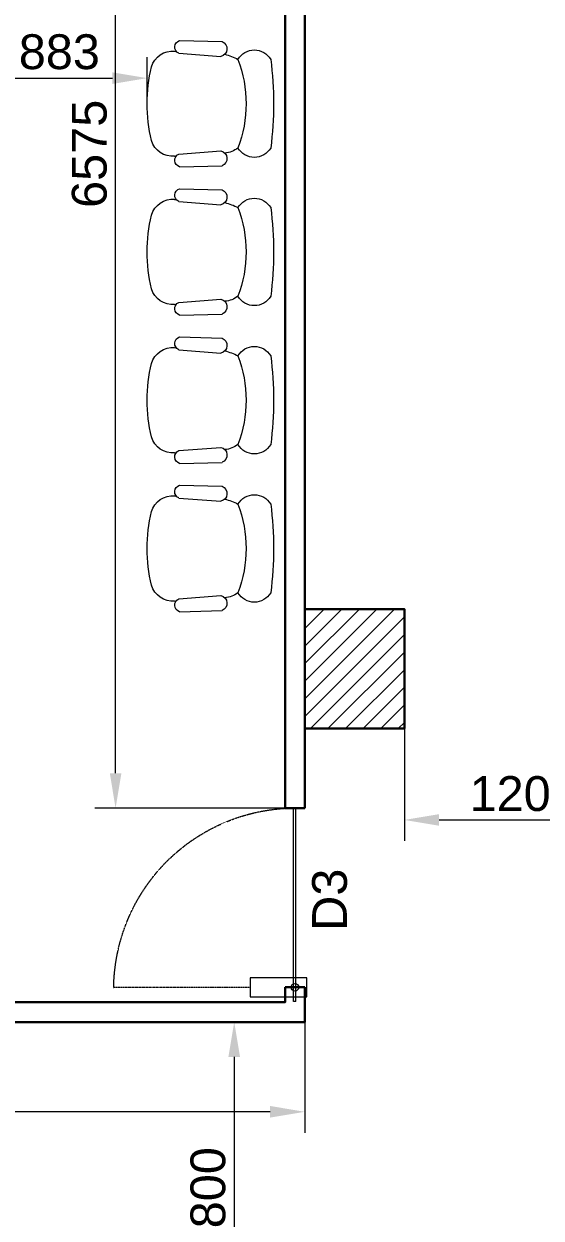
# Model space of a CAD drawing. Header units: millimetres. Extents: x 131588 to 171225, y -200198 to -177978.
# Drawn here: x 137912 to 140513, y -188978 to -182978 of the extents above; entities that cross this region are included whole.
import ezdxf

# ---------------------------------------------------------------- set-up
doc = ezdxf.new("R2010")
doc.units = ezdxf.units.MM
doc.header["$MEASUREMENT"] = 0
doc.linetypes.add('DASHED2', pattern=[0.375, 0.25, -0.125])
for name, color, linetype, lineweight in [('DIMENSION', 84, 'Continuous', 15), ('DIMLINE', 10, 'Continuous', 18), ('Furniture', 235, 'Continuous', 0), ('GLASS', 145, 'Continuous', 5), ('MAIN', 3, 'Continuous', 30), ('SEC', 253, 'Continuous', 15), ('TEXT-1', 7, 'Continuous', 20)]:
    doc.layers.add(name, color=color, linetype=linetype, lineweight=lineweight)
doc.styles.get("Standard").update_dxf_attribs({"font": ''})
doc.styles.get('Standard').set_extended_font_data('Arial')
doc.dimstyles.new('DIM-50', dxfattribs={"dimscale": 50, "dimtxt": 2.5, "dimasz": 2.5, "dimexe": 1.5, "dimexo": 0.05, "dimgap": 0.6, "dimtad": 1, "dimzin": 9, "dimdsep": 46, "dimtxsty": 'Standard', "dimcen": 0, "dimclrd": 32, "dimclre": 32, "dimadec": 0, "dimazin": 0, "dimtp": 0.1, "dimtm": 0.1, "dimtfac": 0.71, "dimtofl": 0, "dimtmove": 1, "dimatfit": 3, "dimfxl": 1, "dimtolj": 1, "dimtzin": 7, "dimlwd": -1, "dimlwe": -1, "dimarcsym": 1})
doc.dimstyles.new('DIM-50$0', dxfattribs={"dimscale": 50, "dimtxt": 2.5, "dimasz": 2.5, "dimexe": 1.5, "dimexo": 0.05, "dimgap": 0.6, "dimtad": 1, "dimzin": 9, "dimdsep": 46, "dimtxsty": 'Standard', "dimcen": 0, "dimclrd": 32, "dimclre": 32, "dimadec": 0, "dimazin": 0, "dimtp": 0.1, "dimtm": 0.1, "dimtfac": 0.71, "dimtofl": 0, "dimtmove": 1, "dimatfit": 3, "dimfxl": 1, "dimtolj": 1, "dimtzin": 7, "dimlwd": -1, "dimlwe": -1, "dimarcsym": 1})

# ---------------------------------------------------------------- blocks, each defined once
blk = doc.blocks.new('gd1')
at = {"layer": 'GLASS', "color": 4, "linetype": 'DASHED2', "ltscale": 0.001}
blk.add_line((345380.4, -498507.9), (345380.4, -497801.8), dxfattribs=at)
at = {"layer": 'GLASS'}
for p, q in [((345331.4, -498507.9), (345429.4, -498507.9)), ((345331.4, -498801.8), (345331.4, -498507.9)), ((345429.4, -498507.9), (345429.4, -498801.8)), ((345429.4, -498801.8), (345331.4, -498801.8))]:
    blk.add_line(p, q, dxfattribs=at)
at = {"layer": 'GLASS', "color": 4}
for p, q in [((344453.9, -498744), (344453.9, -498702.2)), ((345453.9, -498732), (344453.9, -498732)), ((345453.9, -498744), (345453.9, -498732.3)), ((345453.9, -498744), (344453.9, -498744))]:
    blk.add_line(p, q, dxfattribs=at)
at = {"layer": 'GLASS', "color": 4, "linetype": 'DASHED2'}
blk.add_ellipse((345430.5, -498780.7), major_axis=(-687, 717.8), ratio=0.969274, start_param=-0.727797, end_param=0.74268, dxfattribs=at)
at = {"layer": 'GLASS', "extrusion": (8.38188e-23, -2.79396e-23, -1)}
blk.add_ellipse((345379.9, -498739.7), major_axis=(-13.9, 13.9), ratio=1, start_param=6.283185307179586, end_param=12.56637061435917, dxfattribs=at)
blk = doc.blocks.new('*D611')
at = {"layer": 'Defpoints', "color": 0, "ltscale": 100, "transparency": 16777216}
for p in [(139825.6, -186518.1), (141025.6, -186518.1), (141025.6, -186977.3)]:
    blk.add_point(p, dxfattribs=at)
at = {"layer": 'DIMLINE', "color": 32, "linetype": 'ByBlock', "ltscale": 100, "transparency": 16777216}
for p, q in [((139825.6, -186521.6), (139825.6, -187082.3)), ((141025.6, -186521.6), (141025.6, -187082.3)), ((140000.6, -186977.3), (140850.6, -186977.3))]:
    blk.add_line(p, q, dxfattribs=at)
at = {"layer": 'DIMLINE', "color": 32, "ltscale": 100, "transparency": 16777216}
for points in [[(140000.6, -186948.2), (140000.6, -187006.5), (139825.6, -186977.3)], [(140850.6, -186948.2), (140850.6, -187006.5), (141025.6, -186977.3)]]:
    blk.add_solid(points, dxfattribs=at)
at = {"layer": 'DIMLINE', "color": 0, "ltscale": 100, "transparency": 16777216, "insert": (140425.6, -186846), "char_height": 175, "attachment_point": 5}
blk.add_mtext('\\A1;1200', dxfattribs=at)
blk = doc.blocks.new('*D664')
at = {"layer": 'Defpoints', "color": 0, "ltscale": 100, "transparency": 16777216}
for p in [(138373.7, -180343.1), (139225.6, -180343.1), (139225.6, -186918.1)]:
    blk.add_point(p, dxfattribs=at)
at = {"layer": 'DIMLINE', "color": 32, "linetype": 'ByBlock', "ltscale": 100, "transparency": 16777216}
for p, q in [((139222.1, -180343.1), (138268.7, -180343.1)), ((138373.7, -186743.1), (138373.7, -180518.1)), ((139222.1, -186918.1), (138268.7, -186918.1))]:
    blk.add_line(p, q, dxfattribs=at)
at = {"layer": 'DIMLINE', "color": 32, "ltscale": 100, "transparency": 16777216}
for points in [[(138344.6, -180518.1), (138402.9, -180518.1), (138373.7, -180343.1)], [(138344.6, -186743.1), (138402.9, -186743.1), (138373.7, -186918.1)]]:
    blk.add_solid(points, dxfattribs=at)
at = {"layer": 'DIMLINE', "color": 0, "ltscale": 100, "transparency": 16777216, "insert": (138242.4, -183630.6), "char_height": 175, "attachment_point": 5, "rotation": 90}
blk.add_mtext('\\A1;6575', dxfattribs=at)
blk = doc.blocks.new('*D665')
at = {"layer": 'Defpoints', "color": 0, "ltscale": 100, "transparency": 16777216}
for p in [(134034.6, -187993.1), (139325.6, -187993.1), (134034.6, -188443.7)]:
    blk.add_point(p, dxfattribs=at)
at = {"layer": 'DIMLINE', "color": 32, "linetype": 'ByBlock', "ltscale": 100, "transparency": 16777216}
for p, q in [((134034.6, -187996.6), (134034.6, -188548.7)), ((139325.6, -187996.6), (139325.6, -188548.7)), ((139150.6, -188443.7), (134209.6, -188443.7))]:
    blk.add_line(p, q, dxfattribs=at)
at = {"layer": 'DIMLINE', "color": 32, "ltscale": 100, "transparency": 16777216}
for points in [[(134209.6, -188414.5), (134209.6, -188472.8), (134034.6, -188443.7)], [(139150.6, -188414.5), (139150.6, -188472.8), (139325.6, -188443.7)]]:
    blk.add_solid(points, dxfattribs=at)
at = {"layer": 'DIMLINE', "color": 0, "ltscale": 100, "transparency": 16777216, "insert": (136680.1, -188312.3), "char_height": 175, "attachment_point": 5}
blk.add_mtext('\\A1;5291', dxfattribs=at)
blk = doc.blocks.new('3rerr')
at = {"layer": 'Furniture', "color": 0, "linetype": 'ByBlock'}
for p, q in [((299448.2, -105670.2), (299662.5, -105675.7)), ((299423.7, -105723.5), (299431.7, -105724.2)), ((299423.7, -105723.5), (299431.6, -105724)), ((299444.1, -105734.4), (299656.4, -105750.8)), ((299423.7, -106252.2), (299431.6, -106251.6)), ((299444.1, -106241.4), (299656.4, -106224.9)), ((299448.2, -106305.6), (299662.5, -106300.1))]:
    blk.add_line(p, q, dxfattribs=at)
for centre, radius, start, end in [((299459.4, -105703.1), 34.8, 108.71617, 243.95689), ((299647.6, -105712.3), 39.5, 282.86629, 67.84358), ((299824.6, -105813.4), 95.4, 30.39269, 149.60731), ((299414.1, -105833.7), 110.6, 85, 163.89134), ((299665.8, -105865.7), 126.3, 52.74074, 85.35287), ((299155.6, -105987.9), 627.5, 339.20895, 20.79105), ((298194, -105987.9), 1727.3, 352.59073, 7.40927), ((300064.8, -105987.9), 779.2, 166.27501, 193.72499), ((299414.1, -106142.1), 110.6, 196.10866, 275), ((299459.4, -106272.7), 34.8, 116.04311, 251.28383), ((299647.6, -106263.5), 39.5, 292.15642, 77.13371), ((299608, -105956.5), 287.5, 283.65482, 297.8506), ((299824.6, -106162.4), 95.4, 210.39269, 329.60731)]:
    blk.add_arc(centre, radius, start, end, dxfattribs=at)
blk = doc.blocks.new('*D666')
at = {"layer": 'Defpoints', "color": 0, "ltscale": 100, "transparency": 16777216}
for p in [(138532.3, -183250.2), (138532.3, -183378.6), (137649.2, -183778.2)]:
    blk.add_point(p, dxfattribs=at)
at = {"layer": 'DIMLINE', "color": 32, "linetype": 'ByBlock', "ltscale": 100, "transparency": 16777216}
for p, q in [((137649.2, -183774.7), (137649.2, -183145.2)), ((138532.3, -183375.1), (138532.3, -183145.2)), ((137824.2, -183250.2), (138357.3, -183250.2))]:
    blk.add_line(p, q, dxfattribs=at)
at = {"layer": 'DIMLINE', "color": 32, "ltscale": 100, "transparency": 16777216}
for points in [[(137824.2, -183221), (137824.2, -183279.4), (137649.2, -183250.2)], [(138357.3, -183221), (138357.3, -183279.4), (138532.3, -183250.2)]]:
    blk.add_solid(points, dxfattribs=at)
at = {"layer": 'DIMLINE', "color": 0, "ltscale": 100, "transparency": 16777216, "insert": (138090.8, -183118.8), "char_height": 175, "attachment_point": 5}
blk.add_mtext('\\A1;883', dxfattribs=at)
blk = doc.blocks.new('*D673')
at = {"layer": 'Defpoints', "color": 0, "ltscale": 100, "transparency": 16777216}
for p in [(138953, -187993.1), (138953, -189793.1), (138970.2, -189793.1)]:
    blk.add_point(p, dxfattribs=at)
at = {"layer": 'DIMLINE', "color": 32, "linetype": 'ByBlock', "ltscale": 100, "transparency": 16777216}
for p, q in [((138956.5, -187993.1), (139075.2, -187993.1)), ((138970.2, -188168.1), (138970.2, -189618.1)), ((138956.5, -189793.1), (139075.2, -189793.1))]:
    blk.add_line(p, q, dxfattribs=at)
at = {"layer": 'DIMLINE', "color": 32, "ltscale": 100, "transparency": 16777216}
for points in [[(138941, -188168.1), (138999.4, -188168.1), (138970.2, -187993.1)], [(138941, -189618.1), (138999.4, -189618.1), (138970.2, -189793.1)]]:
    blk.add_solid(points, dxfattribs=at)
at = {"layer": 'DIMLINE', "color": 0, "ltscale": 100, "transparency": 16777216, "insert": (138838.9, -188893.1), "char_height": 175, "attachment_point": 5, "rotation": 90}
blk.add_mtext('\\A1;1800', dxfattribs=at)

msp = doc.modelspace()

# ---------------------------------------------------------------- hatches: boundary and pattern name
at = {"layer": 'SEC', "ltscale": 100}
h = msp.add_hatch(dxfattribs=at)
h.set_pattern_fill('ANSI31', color=8, scale=500)
h.set_pattern_definition([(45, (72108.82, -167053.416), (-44.194174, 44.194174), [])])
h.paths.add_polyline_path([(139325.578, -185918.138), (139825.578, -185918.138), (139825.578, -186518.138), (139325.578, -186518.138)])

# ---------------------------------------------------------------- linework, layer by layer
at = {"layer": 'MAIN', "color": 6}
for p, q in [((139325.578, -186918.138), (139225.578, -186918.138)), ((139325.578, -187818.138), (139225.578, -187818.138))]:
    msp.add_line(p, q, dxfattribs=at)
for points in [[(139225.578, -180343.138), (139225.578, -186918.138)], [(139325.578, -180343.138), (139325.578, -186918.138)], [(139325.578, -187818.138), (139325.578, -187993.138), (134034.578, -187993.138)], [(139225.578, -187818.138), (139225.578, -187893.138), (134034.578, -187893.138)], [(139325.578, -187818.138), (139325.578, -187918.138)]]:
    msp.add_lwpolyline(points, dxfattribs=at)
at = {"layer": 'MAIN', "ltscale": 100}
msp.add_lwpolyline([(139325.578, -185918.138), (139825.578, -185918.138), (139825.578, -186518.138), (139325.578, -186518.138)], close=True, dxfattribs=at)

# ---------------------------------------------------------------- block references
at = {"layer": 'DIMENSION', "color": 0, "linetype": 'Continuous', "lineweight": 0, "extrusion": (2.30152e-07, -5.25887e-07, 1), "xscale": -0.9719561145201425, "yscale": 0.9719561145201425, "zscale": 0.9719561145201443, "rotation": 90.00000751499375}
msp.add_blockref('gd1', (-345477.562, 147875.892, 0.131), dxfattribs=at)
at = {"layer": 'MAIN', "linetype": 'ByBlock', "lineweight": 20, "xscale": -1, "rotation": 180}
for p in [(-160753.225, -289366.536), (-160753.225, -290111.427), (-160753.225, -290856.319), (-160753.225, -291601.21)]:
    msp.add_blockref('3rerr', p, dxfattribs=at)

# ---------------------------------------------------------------- texts
at = {"layer": 'TEXT-1', "insert": (139361.855, -187534.574), "char_height": 175, "width": 481.13063, "attachment_point": 1, "rotation": 90}
msp.add_mtext('D3', dxfattribs=at)

# ---------------------------------------------------------------- dimensions: what is measured, and where the dimension line sits
at = {"layer": 'DIMLINE', "ltscale": 100}
for base, p1, p2, dimstyle, picture, middle in [((138373.722, -180343.138), (139225.578, -186918.138), (139225.578, -180343.138), 'DIM-50', '*D664', (138242.371, -183630.638)), ((138970.202, -189793.138), (138952.96, -187993.138), (138952.96, -189793.138), 'DIM-50$0', '*D673', (138838.852, -188893.138))]:
    dim = msp.add_linear_dim(base=base, p1=p1, p2=p2, angle=90, dimstyle=dimstyle, override={"dimscale": 70, "dimtofl": 1}, dxfattribs=at)
    dim.commit()
    dim.dimension.update_dxf_attribs({"geometry": picture, "text_midpoint": middle})
for base, p1, p2, override, picture, middle in [((138532.346, -183250.209), (137649.228, -183778.197), (138532.346, -183378.645), {"dimscale": 70, "dimdec": 0, "dimtofl": 1}, '*D666', (138090.787, -183118.799)), ((141025.578, -186977.336), (139825.578, -186518.138), (141025.578, -186518.138), {"dimscale": 70, "dimtofl": 1}, '*D611', (140425.578, -186845.985)), ((134034.578, -188443.673), (139325.578, -187993.138), (134034.578, -187993.138), {"dimscale": 70, "dimtofl": 1}, '*D665', (136680.078, -188312.323))]:
    dim = msp.add_linear_dim(base=base, p1=p1, p2=p2, dimstyle='DIM-50', override=override, dxfattribs=at)
    dim.commit()
    dim.dimension.update_dxf_attribs({"geometry": picture, "text_midpoint": middle})

doc.saveas('drawing.dxf')
